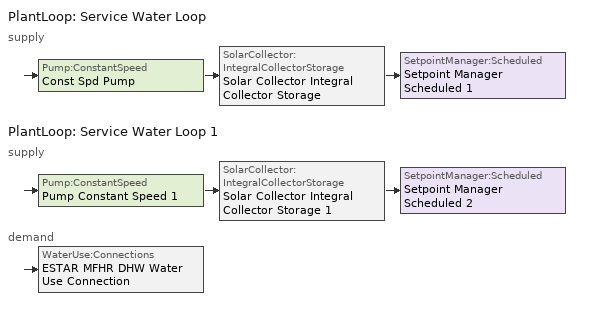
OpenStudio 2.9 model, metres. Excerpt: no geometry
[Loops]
PlantLoop 'Service Water Loop'
 supply: Pump:ConstantSpeed 'Const Spd Pump' > SolarCollector:IntegralCollectorStorage 'Solar Collector Integral Collector Storage' > SetpointManager:Scheduled 'Setpoint Manager Scheduled 1'
PlantLoop 'Service Water Loop 1'
 supply: Pump:ConstantSpeed 'Pump Constant Speed 1' > SolarCollector:IntegralCollectorStorage 'Solar Collector Integral Collector Storage 1' > SetpointManager:Scheduled 'Setpoint Manager Scheduled 2'
 demand: WaterUse:Connections 'ESTAR MFHR DHW Water Use Connection'
[WaterUse:Equipment:Definition]
Whole Building Water Equipment Definition - 100 units 200 occupants 3: Peak Flow Rate {m3/s}=0.000525124; Target Temperature Schedule=SHW_Temperature_140F; Sensible Fraction Schedule=Fraction Sensible - 0.2 4; Latent Fraction Schedule=Fraction Sensible - 0.05 4
[WaterUse:Equipment]
ESTAR MFHR Whole Building Water Use Equipment 4: Water Use Equipment Definition=Whole Building Water Equipment Definition - 100 units 200 occupants 3; Flow Rate Fraction Schedule=ESTAR MFHR DHW Fraction Schedule 4
[PlantLoop] Glycol Concentration=0; Maximum Loop Temperature {C}=60; Minimum Loop Temperature {C}=10; Plant Loop Volume {m3}=Autocalculate; Load Distribution Scheme=Optimal
Service Water Loop; Service Water Loop 1
[Sizing:Plant] Loop Type=Heating; Design Loop Exit Temperature {C}=60; Loop Design Temperature Difference {deltaC}=5; Sizing Option=NonCoincident; Zone Timesteps in Averaging Window=1; Coincident Sizing Factor Mode=None
Service Water Loop; Service Water Loop 1
[SetpointManager:Scheduled] Control Variable=Temperature
Name | Schedule
Setpoint Manager Scheduled 1 | Water Heater Setpoint Temperature
Setpoint Manager Scheduled 2 | SHW_Temperature_140F
[SolarCollector:IntegralCollectorStorage]
Name | IntegralCollectorStorageParameters | Surface
Solar Collector Integral Collector Storage | Solar Collector Performance Integral Collector Storage | Open area 1 Floor
Solar Collector Integral Collector Storage 1 | Solar Collector Performance Integral Collector Storage 1 | Open area 1 DroppedCeiling
[Pump:ConstantSpeed] Rated Flow Rate {m3/s}=autosize; Rated Power Consumption {W}=autosize; Motor Efficiency=0.9; Fraction of Motor Inefficiencies to Fluid Stream=0; Pump Control Type=Intermittent; Design Power Sizing Method=PowerPerFlowPerPressure; Design Electric Power per Unit Flow Rate {W/(m3/s)}=348701.1; Design Shaft Power per Unit Flow Rate per Unit Head {W-s/m3-Pa}=1.28205
Name | Rated Pump Head {Pa}
Const Spd Pump | 179352
Pump Constant Speed 1 | 29891
[WaterUse:Connections]
ESTAR MFHR DHW Water Use Connection: Water Use Equipment Name 1=ESTAR MFHR Whole Building Water Use Equipment 4
[Schedule:Day]
Water Heater Setpoint Temperature Default; SHW_Temperature_140F_Default; SHW_Temperature_140F_Summer_Design_Day; SHW_Temperature_140F_Winter_Design_Day: 24, 0, 60
ESTAR MFHR DHW Schedule Day 4: 6, 0, 0.05, 7, 0, 0.3, 8, 0, 0.5, 9, 0, 0.4, 11, 0, 0.3, 12, 0, 0.35, 13, 0, 0.4, 15, 0, 0.35, 17, 0, 0.3, 19, 0, 0.5, 20, 0, 0.4, 21, 0, 0.35, 22, 0, 0.45, 23, 0, 0.3, 24, 0, 0.05
Fraction Sensible DefaultDay - 0.2 4: 24, 0, 0.2
Fraction Latent DefaultDay - 0.05 4: 24, 0, 0.05
[Schedule:Ruleset]
Name | Default Day Schedule | Summer Design Day Schedule | Winter Design Day Schedule
Water Heater Setpoint Temperature | Water Heater Setpoint Temperature Default
SHW_Temperature_140F | SHW_Temperature_140F_Default | SHW_Temperature_140F_Summer_Design_Day | SHW_Temperature_140F_Winter_Design_Day
ESTAR MFHR DHW Fraction Schedule 4 | ESTAR MFHR DHW Schedule Day 4
Fraction Sensible - 0.2 4 | Fraction Sensible DefaultDay - 0.2 4
Fraction Sensible - 0.05 4 | Fraction Latent DefaultDay - 0.05 4
